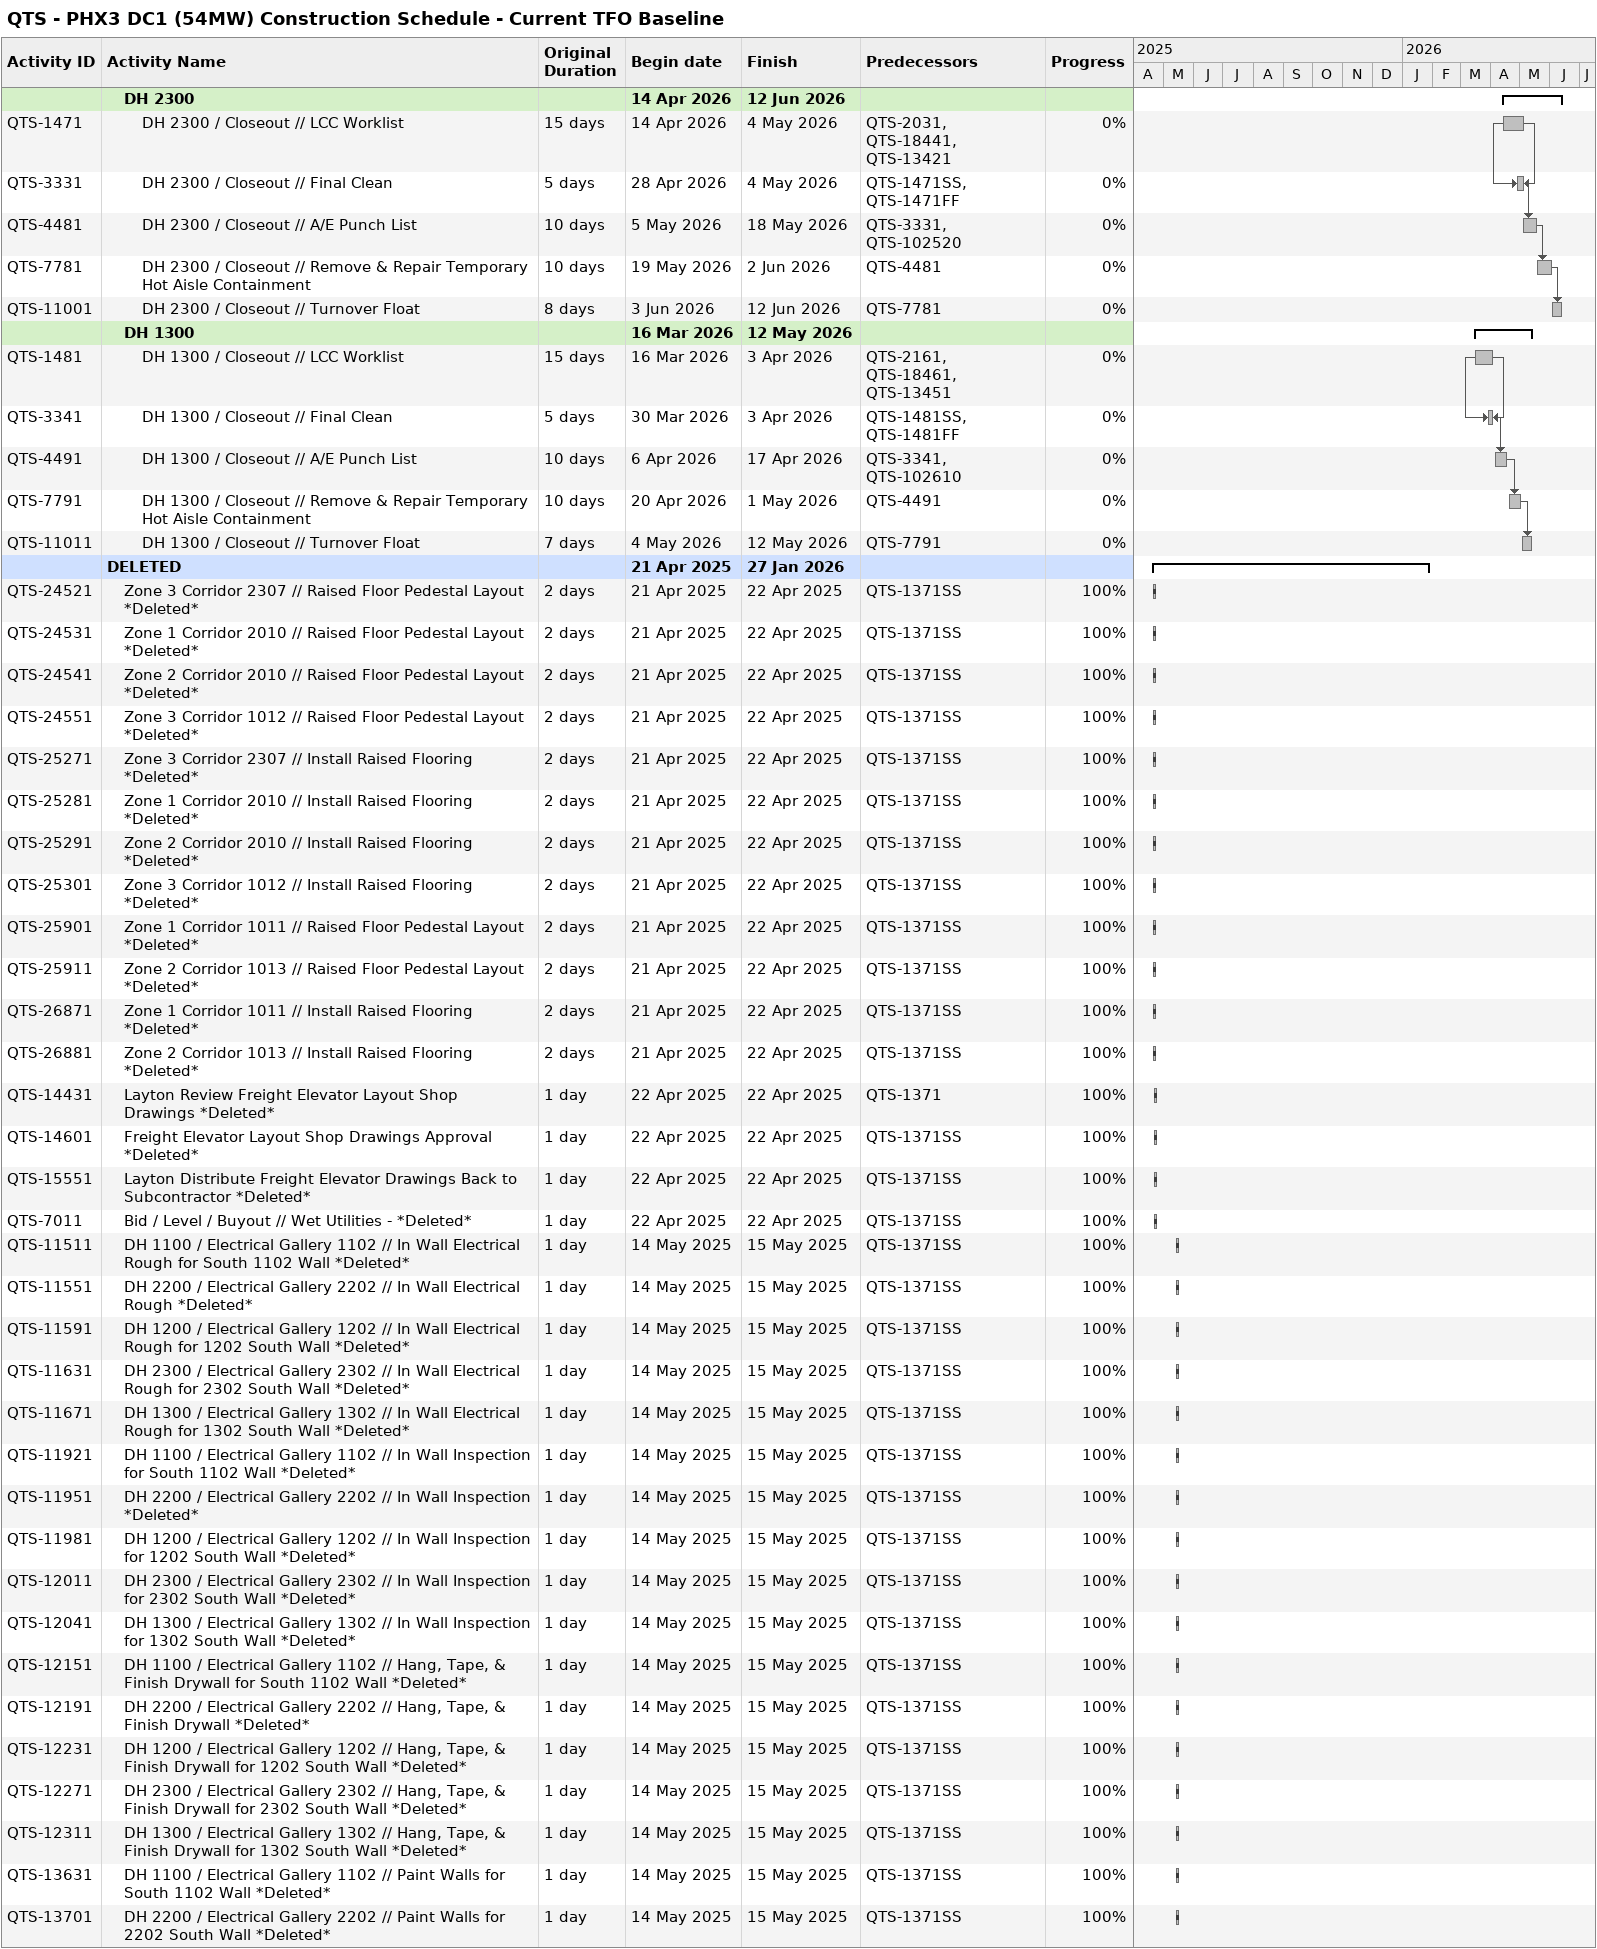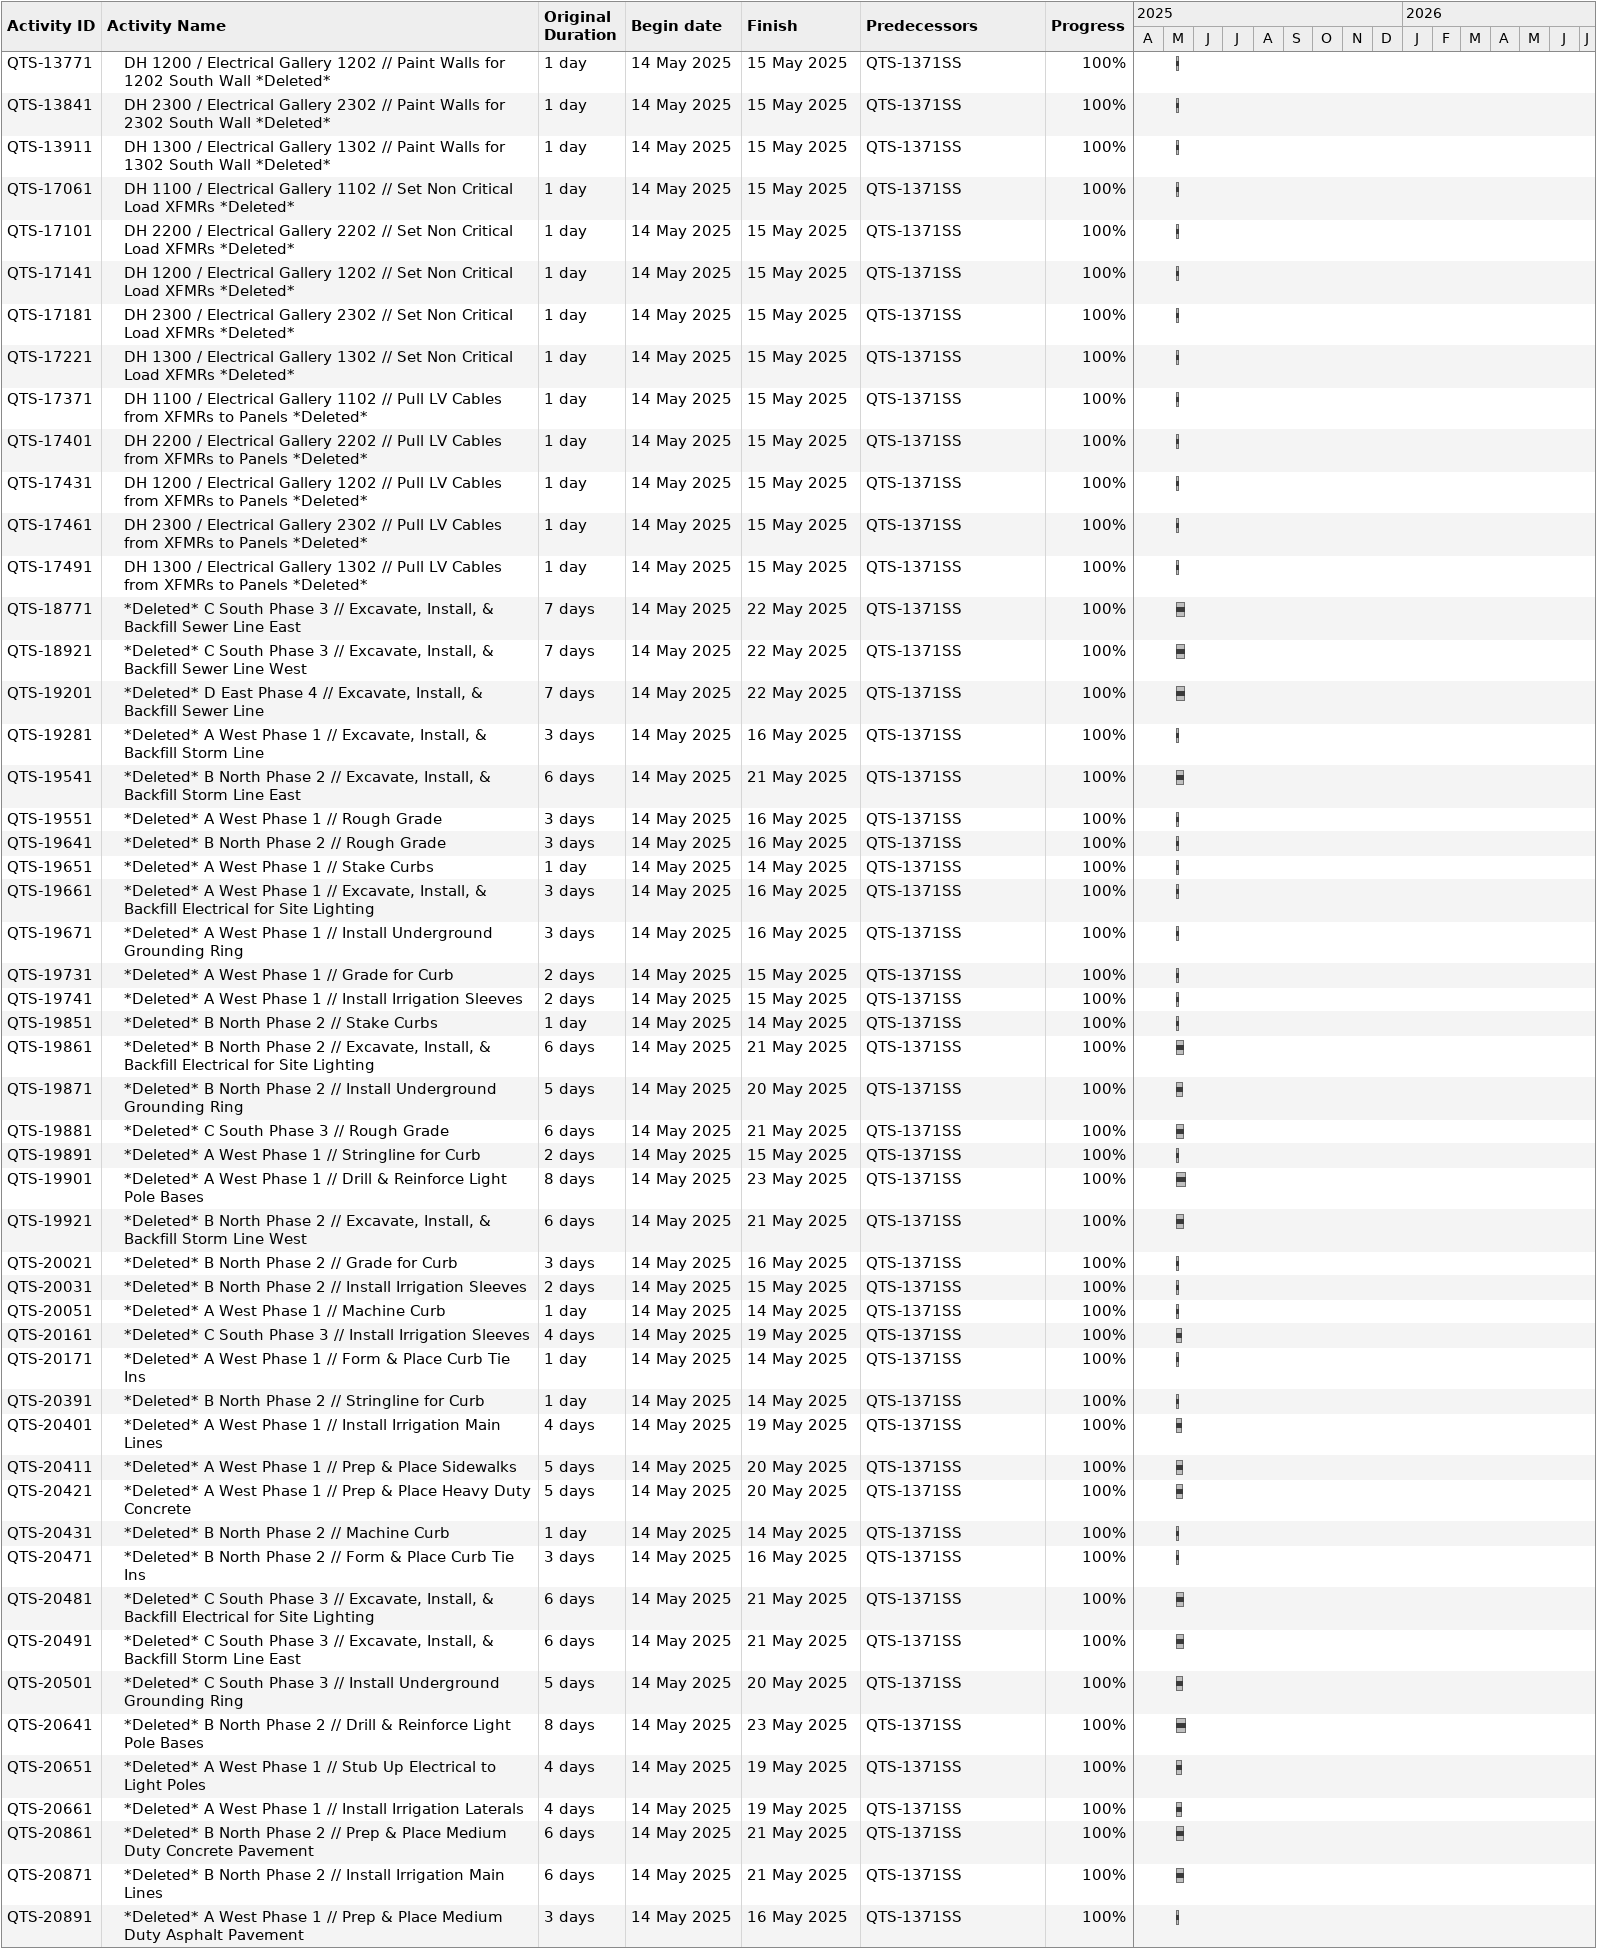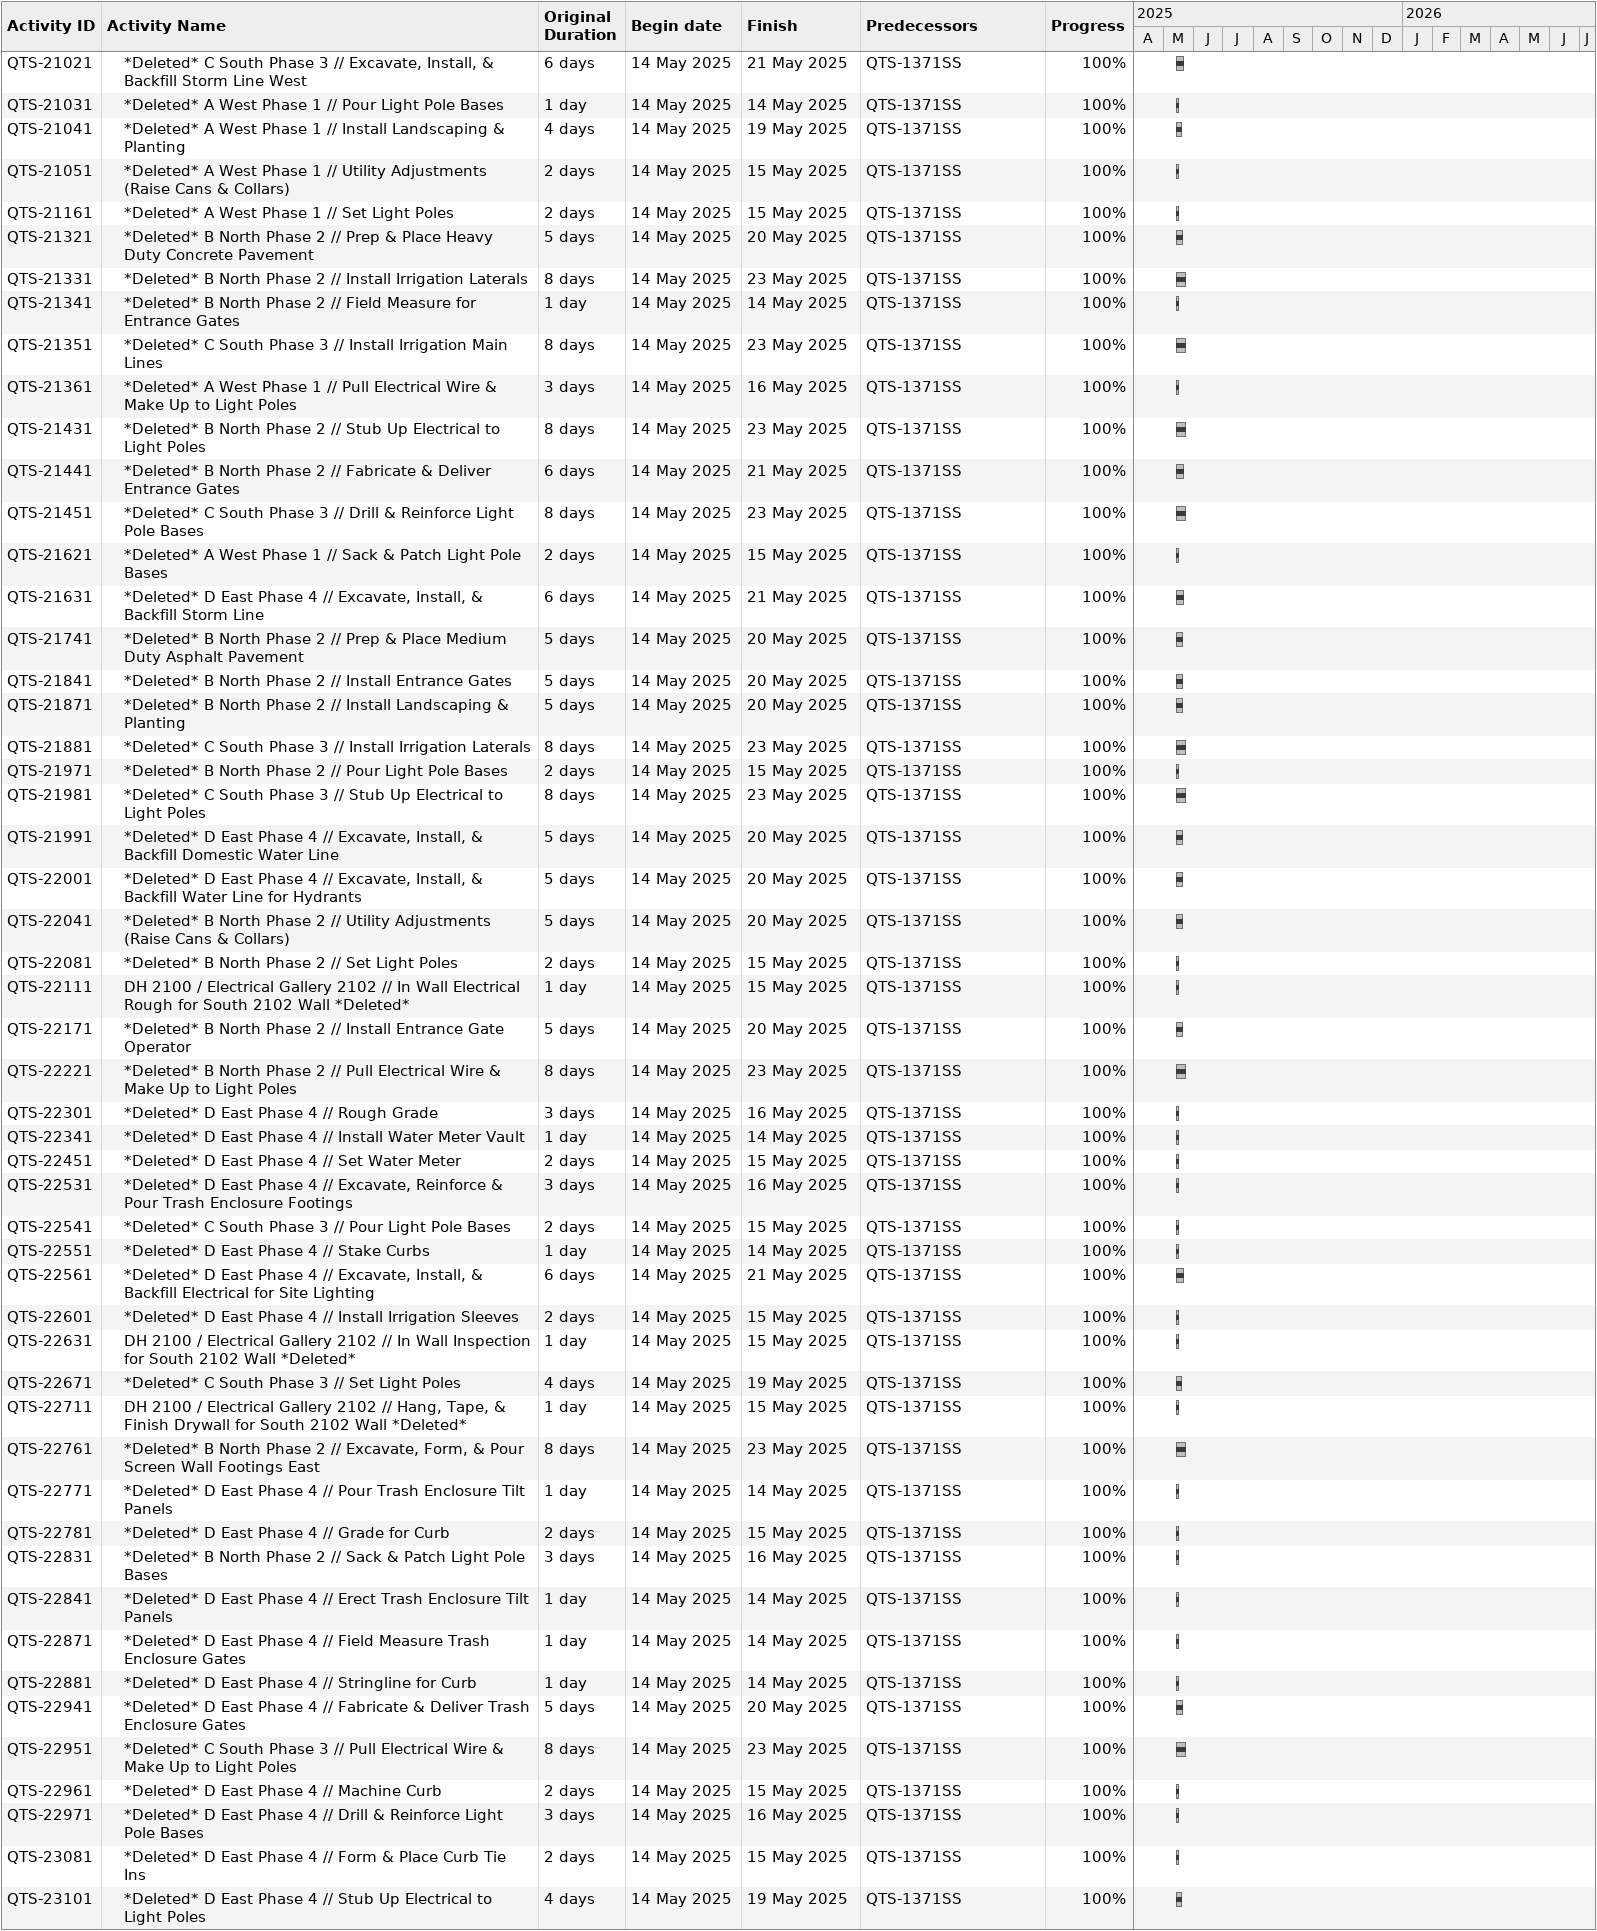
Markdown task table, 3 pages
QTS - PHX3 DC1 (54MW) Construction Schedule - Current TFO Baseline

| ID | Level | Task | Original duration | Start | Finish | Predecessors | % complete |
|---|---|---|---|---|---|---|---|
|  | 2 | **DH 2300** |  | 2026-04-14 | 2026-06-12 |  |  |
| QTS-1471 | 3 | DH 2300 / Closeout // LCC Worklist | 15d | 2026-04-14 | 2026-05-04 | QTS-2031, QTS-18441, QTS-13421 | 0 |
| QTS-3331 | 3 | DH 2300 / Closeout // Final Clean | 5d | 2026-04-28 | 2026-05-04 | QTS-1471SS, QTS-1471FF | 0 |
| QTS-4481 | 3 | DH 2300 / Closeout // A/E Punch List | 10d | 2026-05-05 | 2026-05-18 | QTS-3331, QTS-102520 | 0 |
| QTS-7781 | 3 | DH 2300 / Closeout // Remove & Repair Temporary Hot Aisle Containment | 10d | 2026-05-19 | 2026-06-02 | QTS-4481 | 0 |
| QTS-11001 | 3 | DH 2300 / Closeout // Turnover Float | 8d | 2026-06-03 | 2026-06-12 | QTS-7781 | 0 |
|  | 2 | **DH 1300** |  | 2026-03-16 | 2026-05-12 |  |  |
| QTS-1481 | 3 | DH 1300 / Closeout // LCC Worklist | 15d | 2026-03-16 | 2026-04-03 | QTS-2161, QTS-18461, QTS-13451 | 0 |
| QTS-3341 | 3 | DH 1300 / Closeout // Final Clean | 5d | 2026-03-30 | 2026-04-03 | QTS-1481SS, QTS-1481FF | 0 |
| QTS-4491 | 3 | DH 1300 / Closeout // A/E Punch List | 10d | 2026-04-06 | 2026-04-17 | QTS-3341, QTS-102610 | 0 |
| QTS-7791 | 3 | DH 1300 / Closeout // Remove & Repair Temporary Hot Aisle Containment | 10d | 2026-04-20 | 2026-05-01 | QTS-4491 | 0 |
| QTS-11011 | 3 | DH 1300 / Closeout // Turnover Float | 7d | 2026-05-04 | 2026-05-12 | QTS-7791 | 0 |
|  | 1 | **DELETED** |  | 2025-04-21 | 2026-01-27 |  |  |
| QTS-24521 | 2 | Zone 3 Corridor 2307 // Raised Floor Pedestal Layout *Deleted* | 2d | 2025-04-21 | 2025-04-22 | QTS-1371SS | 100 |
| QTS-24531 | 2 | Zone 1 Corridor 2010 // Raised Floor Pedestal Layout *Deleted* | 2d | 2025-04-21 | 2025-04-22 | QTS-1371SS | 100 |
| QTS-24541 | 2 | Zone 2 Corridor 2010 // Raised Floor Pedestal Layout *Deleted* | 2d | 2025-04-21 | 2025-04-22 | QTS-1371SS | 100 |
| QTS-24551 | 2 | Zone 3 Corridor 1012 // Raised Floor Pedestal Layout *Deleted* | 2d | 2025-04-21 | 2025-04-22 | QTS-1371SS | 100 |
| QTS-25271 | 2 | Zone 3 Corridor 2307 // Install Raised Flooring *Deleted* | 2d | 2025-04-21 | 2025-04-22 | QTS-1371SS | 100 |
| QTS-25281 | 2 | Zone 1 Corridor 2010 // Install Raised Flooring *Deleted* | 2d | 2025-04-21 | 2025-04-22 | QTS-1371SS | 100 |
| QTS-25291 | 2 | Zone 2 Corridor 2010 // Install Raised Flooring *Deleted* | 2d | 2025-04-21 | 2025-04-22 | QTS-1371SS | 100 |
| QTS-25301 | 2 | Zone 3 Corridor 1012 // Install Raised Flooring *Deleted* | 2d | 2025-04-21 | 2025-04-22 | QTS-1371SS | 100 |
| QTS-25901 | 2 | Zone 1 Corridor 1011 // Raised Floor Pedestal Layout *Deleted* | 2d | 2025-04-21 | 2025-04-22 | QTS-1371SS | 100 |
| QTS-25911 | 2 | Zone 2 Corridor 1013 // Raised Floor Pedestal Layout *Deleted* | 2d | 2025-04-21 | 2025-04-22 | QTS-1371SS | 100 |
| QTS-26871 | 2 | Zone 1 Corridor 1011 // Install Raised Flooring *Deleted* | 2d | 2025-04-21 | 2025-04-22 | QTS-1371SS | 100 |
| QTS-26881 | 2 | Zone 2 Corridor 1013 // Install Raised Flooring *Deleted* | 2d | 2025-04-21 | 2025-04-22 | QTS-1371SS | 100 |
| QTS-14431 | 2 | Layton Review Freight Elevator Layout Shop Drawings *Deleted* | 1d | 2025-04-22 | 2025-04-22 | QTS-1371 | 100 |
| QTS-14601 | 2 | Freight Elevator Layout Shop Drawings Approval *Deleted* | 1d | 2025-04-22 | 2025-04-22 | QTS-1371SS | 100 |
| QTS-15551 | 2 | Layton Distribute Freight Elevator Drawings Back to Subcontractor *Deleted* | 1d | 2025-04-22 | 2025-04-22 | QTS-1371SS | 100 |
| QTS-7011 | 2 | Bid / Level / Buyout // Wet Utilities - *Deleted* | 1d | 2025-04-22 | 2025-04-22 | QTS-1371SS | 100 |
| QTS-11511 | 2 | DH 1100 / Electrical Gallery 1102 // In Wall Electrical Rough for South 1102 Wall *Deleted* | 1d | 2025-05-14 | 2025-05-15 | QTS-1371SS | 100 |
| QTS-11551 | 2 | DH 2200 / Electrical Gallery 2202 // In Wall Electrical Rough *Deleted* | 1d | 2025-05-14 | 2025-05-15 | QTS-1371SS | 100 |
| QTS-11591 | 2 | DH 1200 / Electrical Gallery 1202 // In Wall Electrical Rough for 1202 South Wall *Deleted* | 1d | 2025-05-14 | 2025-05-15 | QTS-1371SS | 100 |
| QTS-11631 | 2 | DH 2300 / Electrical Gallery 2302 // In Wall Electrical Rough for 2302 South Wall *Deleted* | 1d | 2025-05-14 | 2025-05-15 | QTS-1371SS | 100 |
| QTS-11671 | 2 | DH 1300 / Electrical Gallery 1302 // In Wall Electrical Rough for 1302 South Wall *Deleted* | 1d | 2025-05-14 | 2025-05-15 | QTS-1371SS | 100 |
| QTS-11921 | 2 | DH 1100 / Electrical Gallery 1102 // In Wall Inspection for South 1102 Wall *Deleted* | 1d | 2025-05-14 | 2025-05-15 | QTS-1371SS | 100 |
| QTS-11951 | 2 | DH 2200 / Electrical Gallery 2202 // In Wall Inspection *Deleted* | 1d | 2025-05-14 | 2025-05-15 | QTS-1371SS | 100 |
| QTS-11981 | 2 | DH 1200 / Electrical Gallery 1202 // In Wall Inspection for 1202 South Wall *Deleted* | 1d | 2025-05-14 | 2025-05-15 | QTS-1371SS | 100 |
| QTS-12011 | 2 | DH 2300 / Electrical Gallery 2302 // In Wall Inspection for 2302 South Wall *Deleted* | 1d | 2025-05-14 | 2025-05-15 | QTS-1371SS | 100 |
| QTS-12041 | 2 | DH 1300 / Electrical Gallery 1302 // In Wall Inspection for 1302 South Wall *Deleted* | 1d | 2025-05-14 | 2025-05-15 | QTS-1371SS | 100 |
| QTS-12151 | 2 | DH 1100 / Electrical Gallery 1102 // Hang, Tape, & Finish Drywall for South 1102 Wall *Deleted* | 1d | 2025-05-14 | 2025-05-15 | QTS-1371SS | 100 |
| QTS-12191 | 2 | DH 2200 / Electrical Gallery 2202 // Hang, Tape, & Finish Drywall *Deleted* | 1d | 2025-05-14 | 2025-05-15 | QTS-1371SS | 100 |
| QTS-12231 | 2 | DH 1200 / Electrical Gallery 1202 // Hang, Tape, & Finish Drywall for 1202 South Wall *Deleted* | 1d | 2025-05-14 | 2025-05-15 | QTS-1371SS | 100 |
| QTS-12271 | 2 | DH 2300 / Electrical Gallery 2302 // Hang, Tape, & Finish Drywall for 2302 South Wall *Deleted* | 1d | 2025-05-14 | 2025-05-15 | QTS-1371SS | 100 |
| QTS-12311 | 2 | DH 1300 / Electrical Gallery 1302 // Hang, Tape, & Finish Drywall for 1302 South Wall *Deleted* | 1d | 2025-05-14 | 2025-05-15 | QTS-1371SS | 100 |
| QTS-13631 | 2 | DH 1100 / Electrical Gallery 1102 // Paint Walls for South 1102 Wall *Deleted* | 1d | 2025-05-14 | 2025-05-15 | QTS-1371SS | 100 |
| QTS-13701 | 2 | DH 2200 / Electrical Gallery 2202 // Paint Walls for 2202 South Wall *Deleted* | 1d | 2025-05-14 | 2025-05-15 | QTS-1371SS | 100 |
| QTS-13771 | 2 | DH 1200 / Electrical Gallery 1202 // Paint Walls for 1202 South Wall *Deleted* | 1d | 2025-05-14 | 2025-05-15 | QTS-1371SS | 100 |
| QTS-13841 | 2 | DH 2300 / Electrical Gallery 2302 // Paint Walls for 2302 South Wall *Deleted* | 1d | 2025-05-14 | 2025-05-15 | QTS-1371SS | 100 |
| QTS-13911 | 2 | DH 1300 / Electrical Gallery 1302 // Paint Walls for 1302 South Wall *Deleted* | 1d | 2025-05-14 | 2025-05-15 | QTS-1371SS | 100 |
| QTS-17061 | 2 | DH 1100 / Electrical Gallery 1102 // Set Non Critical Load XFMRs *Deleted* | 1d | 2025-05-14 | 2025-05-15 | QTS-1371SS | 100 |
| QTS-17101 | 2 | DH 2200 / Electrical Gallery 2202 // Set Non Critical Load XFMRs *Deleted* | 1d | 2025-05-14 | 2025-05-15 | QTS-1371SS | 100 |
| QTS-17141 | 2 | DH 1200 / Electrical Gallery 1202 // Set Non Critical Load XFMRs *Deleted* | 1d | 2025-05-14 | 2025-05-15 | QTS-1371SS | 100 |
| QTS-17181 | 2 | DH 2300 / Electrical Gallery 2302 // Set Non Critical Load XFMRs *Deleted* | 1d | 2025-05-14 | 2025-05-15 | QTS-1371SS | 100 |
| QTS-17221 | 2 | DH 1300 / Electrical Gallery 1302 // Set Non Critical Load XFMRs *Deleted* | 1d | 2025-05-14 | 2025-05-15 | QTS-1371SS | 100 |
| QTS-17371 | 2 | DH 1100 / Electrical Gallery 1102 // Pull LV Cables from XFMRs to Panels *Deleted* | 1d | 2025-05-14 | 2025-05-15 | QTS-1371SS | 100 |
| QTS-17401 | 2 | DH 2200 / Electrical Gallery 2202 // Pull LV Cables from XFMRs to Panels *Deleted* | 1d | 2025-05-14 | 2025-05-15 | QTS-1371SS | 100 |
| QTS-17431 | 2 | DH 1200 / Electrical Gallery 1202 // Pull LV Cables from XFMRs to Panels *Deleted* | 1d | 2025-05-14 | 2025-05-15 | QTS-1371SS | 100 |
| QTS-17461 | 2 | DH 2300 / Electrical Gallery 2302 // Pull LV Cables from XFMRs to Panels *Deleted* | 1d | 2025-05-14 | 2025-05-15 | QTS-1371SS | 100 |
| QTS-17491 | 2 | DH 1300 / Electrical Gallery 1302 // Pull LV Cables from XFMRs to Panels *Deleted* | 1d | 2025-05-14 | 2025-05-15 | QTS-1371SS | 100 |
| QTS-18771 | 2 | *Deleted* C South Phase 3 // Excavate, Install, & Backfill Sewer Line East | 7d | 2025-05-14 | 2025-05-22 | QTS-1371SS | 100 |
| QTS-18921 | 2 | *Deleted* C South Phase 3 // Excavate, Install, & Backfill Sewer Line West | 7d | 2025-05-14 | 2025-05-22 | QTS-1371SS | 100 |
| QTS-19201 | 2 | *Deleted* D East Phase 4 // Excavate, Install, & Backfill Sewer Line | 7d | 2025-05-14 | 2025-05-22 | QTS-1371SS | 100 |
| QTS-19281 | 2 | *Deleted* A West Phase 1 // Excavate, Install, & Backfill Storm Line | 3d | 2025-05-14 | 2025-05-16 | QTS-1371SS | 100 |
| QTS-19541 | 2 | *Deleted* B North Phase 2 // Excavate, Install, & Backfill Storm Line East | 6d | 2025-05-14 | 2025-05-21 | QTS-1371SS | 100 |
| QTS-19551 | 2 | *Deleted* A West Phase 1 // Rough Grade | 3d | 2025-05-14 | 2025-05-16 | QTS-1371SS | 100 |
| QTS-19641 | 2 | *Deleted* B North Phase 2 // Rough Grade | 3d | 2025-05-14 | 2025-05-16 | QTS-1371SS | 100 |
| QTS-19651 | 2 | *Deleted* A West Phase 1 // Stake Curbs | 1d | 2025-05-14 | 2025-05-14 | QTS-1371SS | 100 |
| QTS-19661 | 2 | *Deleted* A West Phase 1 // Excavate, Install, & Backfill Electrical for Site Lighting | 3d | 2025-05-14 | 2025-05-16 | QTS-1371SS | 100 |
| QTS-19671 | 2 | *Deleted* A West Phase 1 // Install Underground Grounding Ring | 3d | 2025-05-14 | 2025-05-16 | QTS-1371SS | 100 |
| QTS-19731 | 2 | *Deleted* A West Phase 1 // Grade for Curb | 2d | 2025-05-14 | 2025-05-15 | QTS-1371SS | 100 |
| QTS-19741 | 2 | *Deleted* A West Phase 1 // Install Irrigation Sleeves | 2d | 2025-05-14 | 2025-05-15 | QTS-1371SS | 100 |
| QTS-19851 | 2 | *Deleted* B North Phase 2 // Stake Curbs | 1d | 2025-05-14 | 2025-05-14 | QTS-1371SS | 100 |
| QTS-19861 | 2 | *Deleted* B North Phase 2 // Excavate, Install, & Backfill Electrical for Site Lighting | 6d | 2025-05-14 | 2025-05-21 | QTS-1371SS | 100 |
| QTS-19871 | 2 | *Deleted* B North Phase 2 // Install Underground Grounding Ring | 5d | 2025-05-14 | 2025-05-20 | QTS-1371SS | 100 |
| QTS-19881 | 2 | *Deleted* C South Phase 3 // Rough Grade | 6d | 2025-05-14 | 2025-05-21 | QTS-1371SS | 100 |
| QTS-19891 | 2 | *Deleted* A West Phase 1 // Stringline for Curb | 2d | 2025-05-14 | 2025-05-15 | QTS-1371SS | 100 |
| QTS-19901 | 2 | *Deleted* A West Phase 1 // Drill & Reinforce Light Pole Bases | 8d | 2025-05-14 | 2025-05-23 | QTS-1371SS | 100 |
| QTS-19921 | 2 | *Deleted* B North Phase 2 // Excavate, Install, & Backfill Storm Line West | 6d | 2025-05-14 | 2025-05-21 | QTS-1371SS | 100 |
| QTS-20021 | 2 | *Deleted* B North Phase 2 // Grade for Curb | 3d | 2025-05-14 | 2025-05-16 | QTS-1371SS | 100 |
| QTS-20031 | 2 | *Deleted* B North Phase 2 // Install Irrigation Sleeves | 2d | 2025-05-14 | 2025-05-15 | QTS-1371SS | 100 |
| QTS-20051 | 2 | *Deleted* A West Phase 1 // Machine Curb | 1d | 2025-05-14 | 2025-05-14 | QTS-1371SS | 100 |
| QTS-20161 | 2 | *Deleted* C South Phase 3 // Install Irrigation Sleeves | 4d | 2025-05-14 | 2025-05-19 | QTS-1371SS | 100 |
| QTS-20171 | 2 | *Deleted* A West Phase 1 // Form & Place Curb Tie Ins | 1d | 2025-05-14 | 2025-05-14 | QTS-1371SS | 100 |
| QTS-20391 | 2 | *Deleted* B North Phase 2 // Stringline for Curb | 1d | 2025-05-14 | 2025-05-14 | QTS-1371SS | 100 |
| QTS-20401 | 2 | *Deleted* A West Phase 1 // Install Irrigation Main Lines | 4d | 2025-05-14 | 2025-05-19 | QTS-1371SS | 100 |
| QTS-20411 | 2 | *Deleted* A West Phase 1 // Prep & Place Sidewalks | 5d | 2025-05-14 | 2025-05-20 | QTS-1371SS | 100 |
| QTS-20421 | 2 | *Deleted* A West Phase 1 // Prep & Place Heavy Duty Concrete | 5d | 2025-05-14 | 2025-05-20 | QTS-1371SS | 100 |
| QTS-20431 | 2 | *Deleted* B North Phase 2 // Machine Curb | 1d | 2025-05-14 | 2025-05-14 | QTS-1371SS | 100 |
| QTS-20471 | 2 | *Deleted* B North Phase 2 // Form & Place Curb Tie Ins | 3d | 2025-05-14 | 2025-05-16 | QTS-1371SS | 100 |
| QTS-20481 | 2 | *Deleted* C South Phase 3 // Excavate, Install, & Backfill Electrical for Site Lighting | 6d | 2025-05-14 | 2025-05-21 | QTS-1371SS | 100 |
| QTS-20491 | 2 | *Deleted* C South Phase 3 // Excavate, Install, & Backfill Storm Line East | 6d | 2025-05-14 | 2025-05-21 | QTS-1371SS | 100 |
| QTS-20501 | 2 | *Deleted* C South Phase 3 // Install Underground Grounding Ring | 5d | 2025-05-14 | 2025-05-20 | QTS-1371SS | 100 |
| QTS-20641 | 2 | *Deleted* B North Phase 2 // Drill & Reinforce Light Pole Bases | 8d | 2025-05-14 | 2025-05-23 | QTS-1371SS | 100 |
| QTS-20651 | 2 | *Deleted* A West Phase 1 // Stub Up Electrical to Light Poles | 4d | 2025-05-14 | 2025-05-19 | QTS-1371SS | 100 |
| QTS-20661 | 2 | *Deleted* A West Phase 1 // Install Irrigation Laterals | 4d | 2025-05-14 | 2025-05-19 | QTS-1371SS | 100 |
| QTS-20861 | 2 | *Deleted* B North Phase 2 // Prep & Place Medium Duty Concrete Pavement | 6d | 2025-05-14 | 2025-05-21 | QTS-1371SS | 100 |
| QTS-20871 | 2 | *Deleted* B North Phase 2 // Install Irrigation Main Lines | 6d | 2025-05-14 | 2025-05-21 | QTS-1371SS | 100 |
| QTS-20891 | 2 | *Deleted* A West Phase 1 // Prep & Place Medium Duty Asphalt Pavement | 3d | 2025-05-14 | 2025-05-16 | QTS-1371SS | 100 |
| QTS-21021 | 2 | *Deleted* C South Phase 3 // Excavate, Install, & Backfill Storm Line West | 6d | 2025-05-14 | 2025-05-21 | QTS-1371SS | 100 |
| QTS-21031 | 2 | *Deleted* A West Phase 1 // Pour Light Pole Bases | 1d | 2025-05-14 | 2025-05-14 | QTS-1371SS | 100 |
| QTS-21041 | 2 | *Deleted* A West Phase 1 // Install Landscaping & Planting | 4d | 2025-05-14 | 2025-05-19 | QTS-1371SS | 100 |
| QTS-21051 | 2 | *Deleted* A West Phase 1 // Utility Adjustments (Raise Cans & Collars) | 2d | 2025-05-14 | 2025-05-15 | QTS-1371SS | 100 |
| QTS-21161 | 2 | *Deleted* A West Phase 1 // Set Light Poles | 2d | 2025-05-14 | 2025-05-15 | QTS-1371SS | 100 |
| QTS-21321 | 2 | *Deleted* B North Phase 2 // Prep & Place Heavy Duty Concrete Pavement | 5d | 2025-05-14 | 2025-05-20 | QTS-1371SS | 100 |
| QTS-21331 | 2 | *Deleted* B North Phase 2 // Install Irrigation Laterals | 8d | 2025-05-14 | 2025-05-23 | QTS-1371SS | 100 |
| QTS-21341 | 2 | *Deleted* B North Phase 2 // Field Measure for Entrance Gates | 1d | 2025-05-14 | 2025-05-14 | QTS-1371SS | 100 |
| QTS-21351 | 2 | *Deleted* C South Phase 3 // Install Irrigation Main Lines | 8d | 2025-05-14 | 2025-05-23 | QTS-1371SS | 100 |
| QTS-21361 | 2 | *Deleted* A West Phase 1 // Pull Electrical Wire & Make Up to Light Poles | 3d | 2025-05-14 | 2025-05-16 | QTS-1371SS | 100 |
| QTS-21431 | 2 | *Deleted* B North Phase 2 // Stub Up Electrical to Light Poles | 8d | 2025-05-14 | 2025-05-23 | QTS-1371SS | 100 |
| QTS-21441 | 2 | *Deleted* B North Phase 2 // Fabricate & Deliver Entrance Gates | 6d | 2025-05-14 | 2025-05-21 | QTS-1371SS | 100 |
| QTS-21451 | 2 | *Deleted* C South Phase 3 // Drill & Reinforce Light Pole Bases | 8d | 2025-05-14 | 2025-05-23 | QTS-1371SS | 100 |
| QTS-21621 | 2 | *Deleted* A West Phase 1 // Sack & Patch Light Pole Bases | 2d | 2025-05-14 | 2025-05-15 | QTS-1371SS | 100 |
| QTS-21631 | 2 | *Deleted* D East Phase 4 // Excavate, Install, & Backfill Storm Line | 6d | 2025-05-14 | 2025-05-21 | QTS-1371SS | 100 |
| QTS-21741 | 2 | *Deleted* B North Phase 2 // Prep & Place Medium Duty Asphalt Pavement | 5d | 2025-05-14 | 2025-05-20 | QTS-1371SS | 100 |
| QTS-21841 | 2 | *Deleted* B North Phase 2 // Install Entrance Gates | 5d | 2025-05-14 | 2025-05-20 | QTS-1371SS | 100 |
| QTS-21871 | 2 | *Deleted* B North Phase 2 // Install Landscaping & Planting | 5d | 2025-05-14 | 2025-05-20 | QTS-1371SS | 100 |
| QTS-21881 | 2 | *Deleted* C South Phase 3 // Install Irrigation Laterals | 8d | 2025-05-14 | 2025-05-23 | QTS-1371SS | 100 |
| QTS-21971 | 2 | *Deleted* B North Phase 2 // Pour Light Pole Bases | 2d | 2025-05-14 | 2025-05-15 | QTS-1371SS | 100 |
| QTS-21981 | 2 | *Deleted* C South Phase 3 // Stub Up Electrical to Light Poles | 8d | 2025-05-14 | 2025-05-23 | QTS-1371SS | 100 |
| QTS-21991 | 2 | *Deleted* D East Phase 4 // Excavate, Install, & Backfill Domestic Water Line | 5d | 2025-05-14 | 2025-05-20 | QTS-1371SS | 100 |
| QTS-22001 | 2 | *Deleted* D East Phase 4 // Excavate, Install, & Backfill Water Line for Hydrants | 5d | 2025-05-14 | 2025-05-20 | QTS-1371SS | 100 |
| QTS-22041 | 2 | *Deleted* B North Phase 2 // Utility Adjustments (Raise Cans & Collars) | 5d | 2025-05-14 | 2025-05-20 | QTS-1371SS | 100 |
| QTS-22081 | 2 | *Deleted* B North Phase 2 // Set Light Poles | 2d | 2025-05-14 | 2025-05-15 | QTS-1371SS | 100 |
| QTS-22111 | 2 | DH 2100 / Electrical Gallery 2102 // In Wall Electrical Rough for South 2102 Wall *Deleted* | 1d | 2025-05-14 | 2025-05-15 | QTS-1371SS | 100 |
| QTS-22171 | 2 | *Deleted* B North Phase 2 // Install Entrance Gate Operator | 5d | 2025-05-14 | 2025-05-20 | QTS-1371SS | 100 |
| QTS-22221 | 2 | *Deleted* B North Phase 2 // Pull Electrical Wire & Make Up to Light Poles | 8d | 2025-05-14 | 2025-05-23 | QTS-1371SS | 100 |
| QTS-22301 | 2 | *Deleted* D East Phase 4 // Rough Grade | 3d | 2025-05-14 | 2025-05-16 | QTS-1371SS | 100 |
| QTS-22341 | 2 | *Deleted* D East Phase 4 // Install Water Meter Vault | 1d | 2025-05-14 | 2025-05-14 | QTS-1371SS | 100 |
| QTS-22451 | 2 | *Deleted* D East Phase 4 // Set Water Meter | 2d | 2025-05-14 | 2025-05-15 | QTS-1371SS | 100 |
| QTS-22531 | 2 | *Deleted* D East Phase 4 // Excavate, Reinforce & Pour Trash Enclosure Footings | 3d | 2025-05-14 | 2025-05-16 | QTS-1371SS | 100 |
| QTS-22541 | 2 | *Deleted* C South Phase 3 // Pour Light Pole Bases | 2d | 2025-05-14 | 2025-05-15 | QTS-1371SS | 100 |
| QTS-22551 | 2 | *Deleted* D East Phase 4 // Stake Curbs | 1d | 2025-05-14 | 2025-05-14 | QTS-1371SS | 100 |
| QTS-22561 | 2 | *Deleted* D East Phase 4 // Excavate, Install, & Backfill Electrical for Site Lighting | 6d | 2025-05-14 | 2025-05-21 | QTS-1371SS | 100 |
| QTS-22601 | 2 | *Deleted* D East Phase 4 // Install Irrigation Sleeves | 2d | 2025-05-14 | 2025-05-15 | QTS-1371SS | 100 |
| QTS-22631 | 2 | DH 2100 / Electrical Gallery 2102 // In Wall Inspection for South 2102 Wall *Deleted* | 1d | 2025-05-14 | 2025-05-15 | QTS-1371SS | 100 |
| QTS-22671 | 2 | *Deleted* C South Phase 3 // Set Light Poles | 4d | 2025-05-14 | 2025-05-19 | QTS-1371SS | 100 |
| QTS-22711 | 2 | DH 2100 / Electrical Gallery 2102 // Hang, Tape, & Finish Drywall for South 2102 Wall *Deleted* | 1d | 2025-05-14 | 2025-05-15 | QTS-1371SS | 100 |
| QTS-22761 | 2 | *Deleted* B North Phase 2 // Excavate, Form, & Pour Screen Wall Footings East | 8d | 2025-05-14 | 2025-05-23 | QTS-1371SS | 100 |
| QTS-22771 | 2 | *Deleted* D East Phase 4 // Pour Trash Enclosure Tilt Panels | 1d | 2025-05-14 | 2025-05-14 | QTS-1371SS | 100 |
| QTS-22781 | 2 | *Deleted* D East Phase 4 // Grade for Curb | 2d | 2025-05-14 | 2025-05-15 | QTS-1371SS | 100 |
| QTS-22831 | 2 | *Deleted* B North Phase 2 // Sack & Patch Light Pole Bases | 3d | 2025-05-14 | 2025-05-16 | QTS-1371SS | 100 |
| QTS-22841 | 2 | *Deleted* D East Phase 4 // Erect Trash Enclosure Tilt Panels | 1d | 2025-05-14 | 2025-05-14 | QTS-1371SS | 100 |
| QTS-22871 | 2 | *Deleted* D East Phase 4 // Field Measure Trash Enclosure Gates | 1d | 2025-05-14 | 2025-05-14 | QTS-1371SS | 100 |
| QTS-22881 | 2 | *Deleted* D East Phase 4 // Stringline for Curb | 1d | 2025-05-14 | 2025-05-14 | QTS-1371SS | 100 |
| QTS-22941 | 2 | *Deleted* D East Phase 4 // Fabricate & Deliver Trash Enclosure Gates | 5d | 2025-05-14 | 2025-05-20 | QTS-1371SS | 100 |
| QTS-22951 | 2 | *Deleted* C South Phase 3 // Pull Electrical Wire & Make Up to Light Poles | 8d | 2025-05-14 | 2025-05-23 | QTS-1371SS | 100 |
| QTS-22961 | 2 | *Deleted* D East Phase 4 // Machine Curb | 2d | 2025-05-14 | 2025-05-15 | QTS-1371SS | 100 |
| QTS-22971 | 2 | *Deleted* D East Phase 4 // Drill & Reinforce Light Pole Bases | 3d | 2025-05-14 | 2025-05-16 | QTS-1371SS | 100 |
| QTS-23081 | 2 | *Deleted* D East Phase 4 // Form & Place Curb Tie Ins | 2d | 2025-05-14 | 2025-05-15 | QTS-1371SS | 100 |
| QTS-23101 | 2 | *Deleted* D East Phase 4 // Stub Up Electrical to Light Poles | 4d | 2025-05-14 | 2025-05-19 | QTS-1371SS | 100 |
